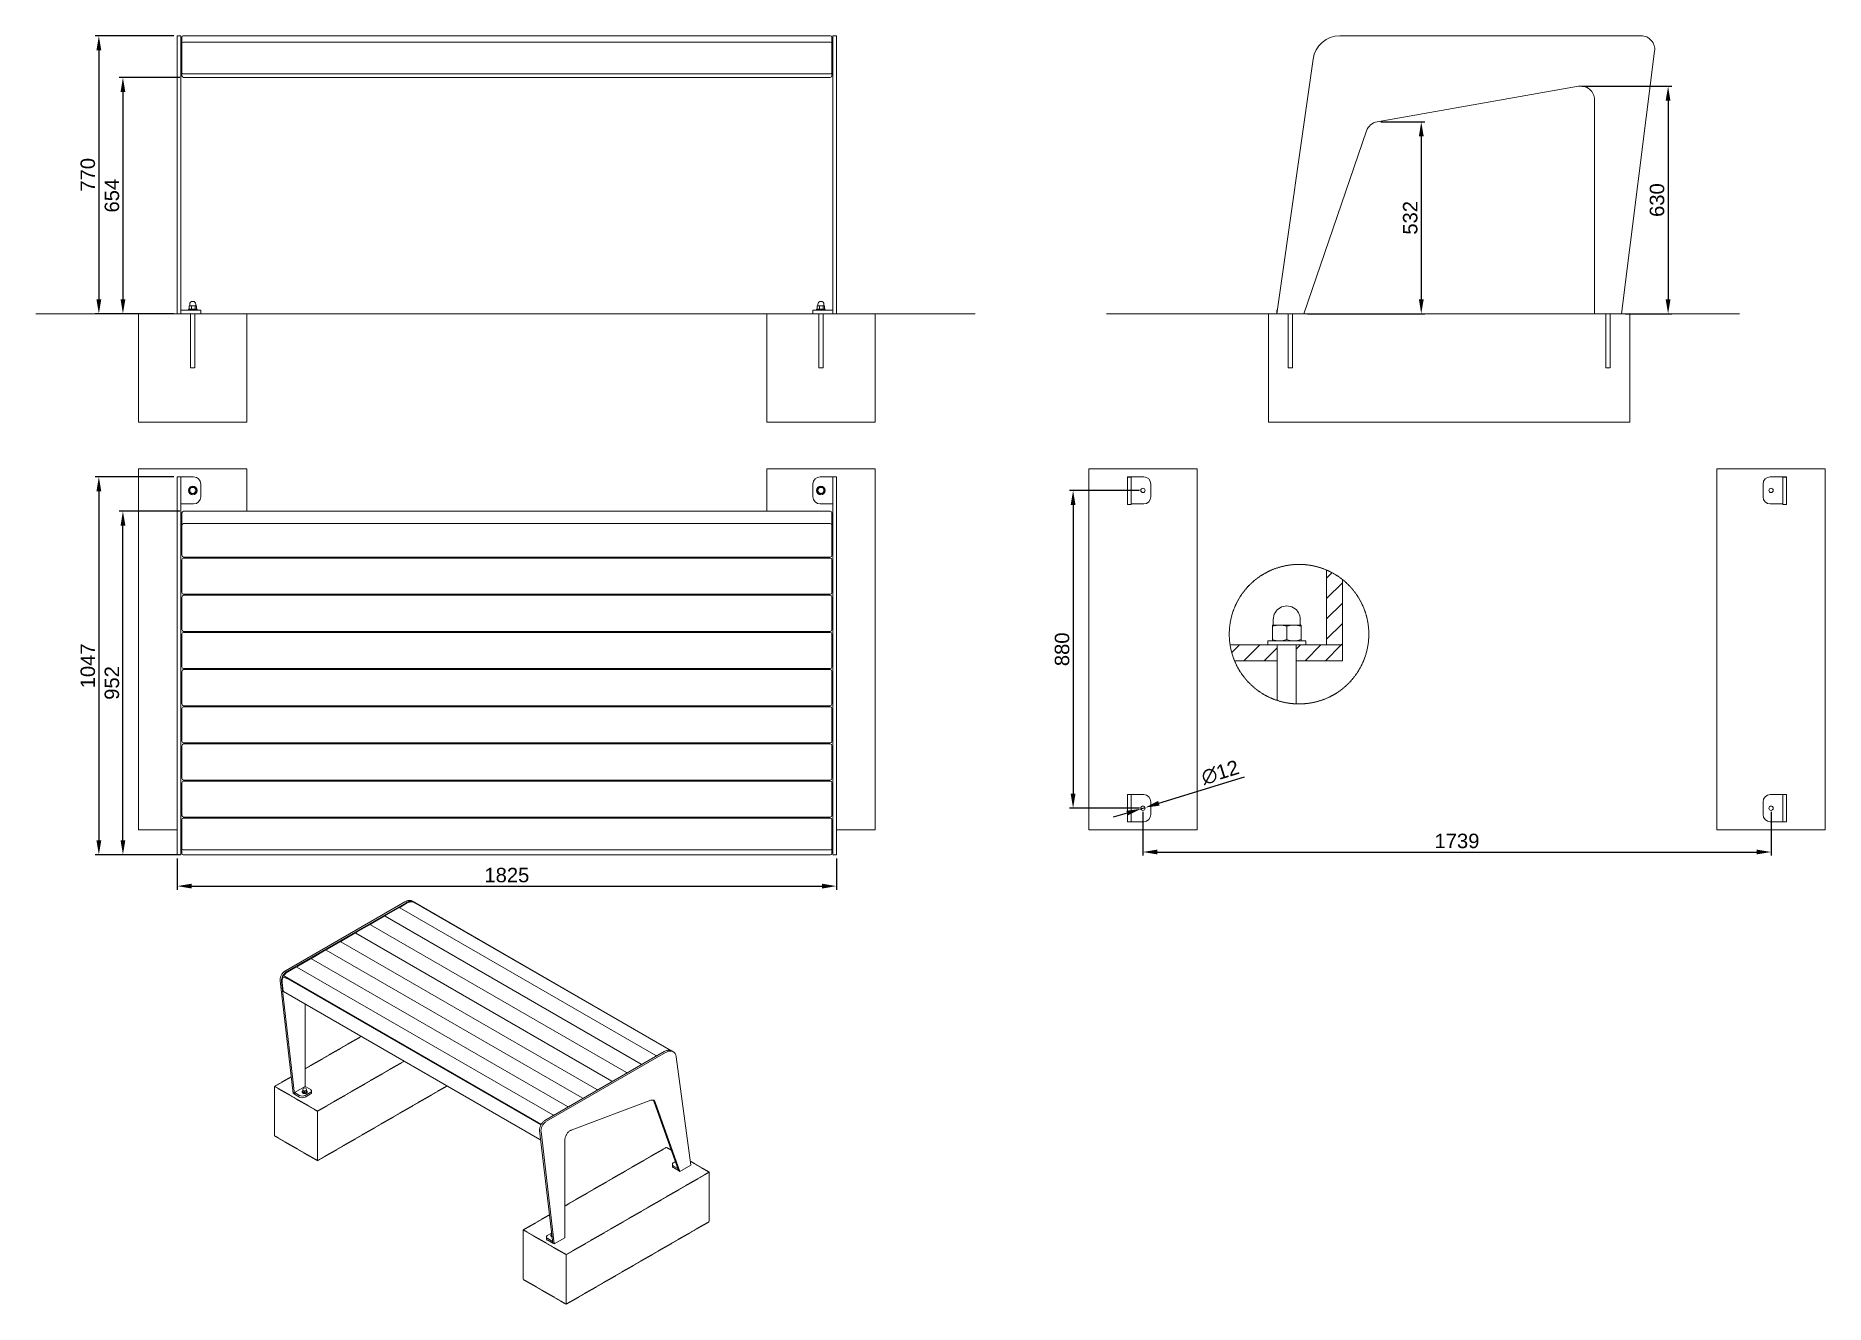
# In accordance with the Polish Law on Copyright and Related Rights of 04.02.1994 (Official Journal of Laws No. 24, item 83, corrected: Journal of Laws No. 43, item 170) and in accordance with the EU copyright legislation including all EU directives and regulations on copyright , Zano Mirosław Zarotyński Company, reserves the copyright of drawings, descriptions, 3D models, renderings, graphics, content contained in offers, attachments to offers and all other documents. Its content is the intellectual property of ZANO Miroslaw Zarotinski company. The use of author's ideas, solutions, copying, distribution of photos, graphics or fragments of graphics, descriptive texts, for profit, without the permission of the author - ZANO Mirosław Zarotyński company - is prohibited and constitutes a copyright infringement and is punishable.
# Model space of a CAD drawing. Header units: millimetres. Extents: x -30 to 4925, y 500 to 4012.
import ezdxf

# ---------------------------------------------------------------- set-up
doc = ezdxf.new("R2010")
doc.units = ezdxf.units.MM
doc.linetypes.add('HIDDEN', pattern=[1.905, 1.27, -0.635])
for name, color, linetype, lineweight in [('ZANO_R', 7, 'Continuous', 0), ('ZANO_R_przerywana', 7, 'HIDDEN', 0), ('ZANO_W', 1, 'Continuous', 0)]:
    doc.layers.add(name, color=color, linetype=linetype, lineweight=lineweight)
doc.styles.add('Arial', font='arial.ttf')
doc.styles.get("Standard").update_dxf_attribs({"font": 'ARIALUNI.TTF'})
doc.dimstyles.new('pl i ang', dxfattribs={"dimtxt": 50, "dimasz": 50, "dimexe": 1.25, "dimexo": 0.625, "dimgap": 10, "dimtad": 1, "dimtoh": 1, "dimtxsty": 'Standard', "dimcen": 2.5, "dimclrd": 1, "dimclre": 1, "dimclrt": 1, "dimadec": 0, "dimazin": 0, "dimtfac": 1, "dimtmove": 0, "dimatfit": 3, "dimfxl": 1, "dimarcsym": 1})

# ---------------------------------------------------------------- blocks, each defined once
blk = doc.blocks.new('*D399')
at = {"layer": 'ZANO_W', "color": 1, "lineweight": -2}
for p, q in [((369.3, 3896.7), (201.3, 3896.7)), ((211.3, 3856.7), (211.3, 3282.3)), ((351.8, 3242.3), (201.3, 3242.3))]:
    blk.add_line(p, q, dxfattribs=at)
at = {"layer": 'ZANO_W', "color": 1}
for points in [[(218, 3856.7), (204.7, 3856.7), (211.3, 3896.7)], [(204.7, 3282.3), (218, 3282.3), (211.3, 3242.3)]]:
    blk.add_solid(points, dxfattribs=at)
at = {"layer": 'ZANO_W', "color": 1, "insert": (180.9, 3569.5), "char_height": 40, "attachment_point": 5, "rotation": 90, "style": 'Arial'}
blk.add_mtext('654', dxfattribs=at)
blk = doc.blocks.new('*D400')
at = {"layer": 'ZANO_W', "color": 1, "lineweight": -2}
for p, q in [((351.8, 4012.3), (134.6, 4012.3)), ((144.6, 3972.3), (144.6, 3282.3)), ((351.8, 3242.3), (134.6, 3242.3))]:
    blk.add_line(p, q, dxfattribs=at)
at = {"layer": 'ZANO_W', "color": 1}
for points in [[(151.3, 3972.3), (138, 3972.3), (144.6, 4012.3)], [(138, 3282.3), (151.3, 3282.3), (144.6, 3242.3)]]:
    blk.add_solid(points, dxfattribs=at)
at = {"layer": 'ZANO_W', "color": 1, "insert": (114.2, 3627.3), "char_height": 40, "attachment_point": 5, "rotation": 90, "style": 'Arial'}
blk.add_mtext('770', dxfattribs=at)
blk = doc.blocks.new('*D401')
at = {"layer": 'ZANO_W', "color": 1, "lineweight": -2}
for p, q in [((4251.2, 3872.3), (4499.5, 3872.3)), ((4489.5, 3832.3), (4489.5, 3282.3)), ((4370.8, 3242.3), (4499.5, 3242.3))]:
    blk.add_line(p, q, dxfattribs=at)
at = {"layer": 'ZANO_W', "color": 1}
for points in [[(4496.1, 3832.3), (4482.8, 3832.3), (4489.5, 3872.3)], [(4482.8, 3282.3), (4496.1, 3282.3), (4489.5, 3242.3)]]:
    blk.add_solid(points, dxfattribs=at)
at = {"layer": 'ZANO_W', "color": 1, "insert": (4459, 3557.3), "char_height": 40, "attachment_point": 5, "rotation": 90, "style": 'Arial'}
blk.add_mtext('630', dxfattribs=at)
blk = doc.blocks.new('*D402')
at = {"layer": 'ZANO_W', "color": 1, "lineweight": -2}
for p, q in [((351.8, 2790.8), (134.6, 2790.8)), ((144.6, 2750.8), (144.6, 1784)), ((351.8, 1744), (134.6, 1744))]:
    blk.add_line(p, q, dxfattribs=at)
at = {"layer": 'ZANO_W', "color": 1}
for points in [[(151.3, 2750.8), (138, 2750.8), (144.6, 2790.8)], [(138, 1784), (151.3, 1784), (144.6, 1744)]]:
    blk.add_solid(points, dxfattribs=at)
at = {"layer": 'ZANO_W', "color": 1, "insert": (114.2, 2267.4), "char_height": 40, "attachment_point": 5, "rotation": 90, "style": 'Arial'}
blk.add_mtext('1047', dxfattribs=at)
blk = doc.blocks.new('*D403')
at = {"layer": 'ZANO_W', "color": 1, "lineweight": -2}
for p, q in [((361.8, 1734), (361.8, 1647.5)), ((2186.8, 1734), (2186.8, 1647.5)), ((401.8, 1657.5), (2146.8, 1657.5))]:
    blk.add_line(p, q, dxfattribs=at)
at = {"layer": 'ZANO_W', "color": 1}
for points in [[(401.8, 1664.2), (401.8, 1650.8), (361.8, 1657.5)], [(2146.8, 1650.8), (2146.8, 1664.2), (2186.8, 1657.5)]]:
    blk.add_solid(points, dxfattribs=at)
at = {"layer": 'ZANO_W', "color": 1, "insert": (1274.3, 1687.9), "char_height": 40, "attachment_point": 5, "style": 'Arial'}
blk.add_mtext('1825', dxfattribs=at)
blk = doc.blocks.new('*D404')
at = {"layer": 'ZANO_W', "color": 1, "lineweight": -2}
for p, q in [((3025.5, 2753.3), (2832.1, 2753.3)), ((2842.1, 2713.3), (2842.1, 1913.3)), ((3025.5, 1873.3), (2832.1, 1873.3))]:
    blk.add_line(p, q, dxfattribs=at)
at = {"layer": 'ZANO_W', "color": 1}
for points in [[(2848.7, 2713.3), (2835.4, 2713.3), (2842.1, 2753.3)], [(2835.4, 1913.3), (2848.7, 1913.3), (2842.1, 1873.3)]]:
    blk.add_solid(points, dxfattribs=at)
at = {"layer": 'ZANO_W', "color": 1, "insert": (2811.6, 2313.3), "char_height": 40, "attachment_point": 5, "rotation": 90, "style": 'Arial'}
blk.add_mtext('880', dxfattribs=at)
blk = doc.blocks.new('*D405')
at = {"layer": 'ZANO_W', "color": 1, "lineweight": -2}
for p, q in [((3035.5, 1863.3), (3035.5, 1741.9)), ((4774.5, 1863.3), (4774.5, 1741.9)), ((3075.5, 1751.9), (4734.5, 1751.9))]:
    blk.add_line(p, q, dxfattribs=at)
at = {"layer": 'ZANO_W', "color": 1}
for points in [[(3075.5, 1758.6), (3075.5, 1745.3), (3035.5, 1751.9)], [(4734.5, 1745.3), (4734.5, 1758.6), (4774.5, 1751.9)]]:
    blk.add_solid(points, dxfattribs=at)
at = {"layer": 'ZANO_W', "color": 1, "insert": (3905, 1782.4), "char_height": 40, "attachment_point": 5, "style": 'Arial'}
blk.add_mtext('1739', dxfattribs=at)
blk = doc.blocks.new('*D406')
at = {"layer": 'ZANO_W', "color": 1, "lineweight": -2}
for p, q in [((3079.5, 1886.8), (3316.3, 1959.7)), ((2991.6, 1859.7), (2953.3, 1848)), ((3029.8, 1871.5), (3041.3, 1875))]:
    blk.add_line(p, q, dxfattribs=at)
at = {"layer": 'ZANO_W', "color": 1}
for points in [[(3077.5, 1893.2), (3081.5, 1880.4), (3041.3, 1875)], [(2993.5, 1853.3), (2989.6, 1866.1), (3029.8, 1871.5)]]:
    blk.add_solid(points, dxfattribs=at)
at = {"layer": 'ZANO_W', "color": 1, "insert": (3249.5, 1972.1), "char_height": 40, "attachment_point": 5, "rotation": 17.1097, "style": 'Arial'}
blk.add_mtext('∅12', dxfattribs=at)
blk = doc.blocks.new('*D407')
at = {"layer": 'ZANO_W', "color": 1, "lineweight": -2}
for p, q in [((369.3, 2695.9), (201.3, 2695.9)), ((211.3, 1784.3), (211.3, 2655.9)), ((368.3, 1744.3), (201.3, 1744.3))]:
    blk.add_line(p, q, dxfattribs=at)
at = {"layer": 'ZANO_W', "color": 1}
for points in [[(218, 2655.9), (204.7, 2655.9), (211.3, 2695.9)], [(204.7, 1784.3), (218, 1784.3), (211.3, 1744.3)]]:
    blk.add_solid(points, dxfattribs=at)
at = {"layer": 'ZANO_W', "color": 1, "insert": (180.9, 2220.1), "char_height": 40, "attachment_point": 5, "rotation": 90, "style": 'Arial'}
blk.add_mtext('952', dxfattribs=at)
blk = doc.blocks.new('*D410')
at = {"layer": 'ZANO_W', "color": 1, "lineweight": -2}
for p, q in [((3694, 3774), (3816.1, 3774)), ((3806.1, 3734), (3806.1, 3282.3)), ((3490.8, 3242.3), (3816.1, 3242.3))]:
    blk.add_line(p, q, dxfattribs=at)
at = {"layer": 'ZANO_W', "color": 1}
for points in [[(3812.8, 3734), (3799.5, 3734), (3806.1, 3774)], [(3799.5, 3282.3), (3812.8, 3282.3), (3806.1, 3242.3)]]:
    blk.add_solid(points, dxfattribs=at)
at = {"layer": 'ZANO_W', "color": 1, "insert": (3775.7, 3508.2), "char_height": 40, "attachment_point": 5, "rotation": 90, "style": 'Arial'}
blk.add_mtext('532', dxfattribs=at)

msp = doc.modelspace()

# ---------------------------------------------------------------- linework, layer by layer
at = {"layer": 'ZANO_R'}
for p, q in [((361.8, 4012.3), (371.8, 4012.3)), ((361.8, 3969.5), (361.8, 4012.3)), ((361.8, 3242.3), (361.8, 3969.5)), ((371.8, 3969.5), (371.8, 4012.3)), ((371.8, 3242.3), (371.8, 3969.5)), ((374.3, 4001.8), (374.3, 4008.3)), ((374.3, 3990.7), (374.3, 4001.8)), ((374.3, 3966.5), (374.3, 3990.7)), ((374.3, 3910.9), (374.3, 3966.5)), ((378.3, 4012.3), (2170.3, 4012.3)), ((2170.3, 3994.7), (378.3, 3994.7)), ((2174.3, 4008.3), (2174.3, 4001.8)), ((2174.3, 4001.8), (2174.3, 3990.7)), ((2174.3, 3990.7), (2174.3, 3966.5)), ((2174.3, 3966.5), (2174.3, 3910.9)), ((2176.8, 3969.5), (2176.8, 4012.3)), ((2176.8, 4012.3), (2186.8, 4012.3)), ((2176.8, 3242.3), (2176.8, 3969.5)), ((2186.8, 3969.5), (2186.8, 4012.3)), ((2186.8, 3242.3), (2186.8, 3969.5)), ((4414.6, 4012.3), (3580.9, 4012.3)), ((4360.8, 3242.3), (4452.3, 3969.5)), ((3506.6, 3947.9), (3405.8, 3242.3)), ((374.3, 3901.7), (374.3, 3910.9)), ((378.3, 3906.9), (2170.3, 3906.9)), ((379.3, 3896.7), (2169.3, 3896.7)), ((2174.3, 3910.9), (2174.3, 3901.7)), ((3684, 3774), (4241.2, 3872.3)), ((4285.8, 3834.9), (4285.8, 3242.3)), ((3480.8, 3242.3), (3654.6, 3748.9)), ((-30, 3242.3), (2570.8, 3242.3)), ((254.8, 3242.3), (554.8, 3242.3)), ((554.8, 3242.3), (254.8, 3242.3)), ((371.8, 3252.3), (406.8, 3252.3)), ((392.8, 3254.8), (392.8, 3252.3)), ((416.8, 3254.8), (392.8, 3254.8)), ((394.5, 3264), (394.5, 3255.6)), ((395.8, 3264.8), (395, 3264.4)), ((395, 3255.2), (395.8, 3254.8)), ((397.6, 3264.8), (395.8, 3264.8)), ((396.3, 3268.3), (396.3, 3265)), ((397.6, 3264.8), (406, 3264.8)), ((398.8, 3242.3), (410.8, 3242.3)), ((398.8, 3242.3), (410.8, 3242.3)), ((400.8, 3264), (400.8, 3255.6)), ((406, 3264.8), (413.1, 3264.8)), ((406.8, 3252.3), (426.8, 3252.3)), ((411.1, 3264), (411.1, 3255.6)), ((413.1, 3264.8), (413.8, 3264.8)), ((413.3, 3265), (413.3, 3268.3)), ((414.5, 3264.4), (413.8, 3264.8)), ((413.8, 3254.8), (414.5, 3255.2)), ((415.1, 3264), (415.1, 3255.6)), ((416.8, 3252.3), (416.8, 3254.8)), ((426.8, 3252.3), (426.8, 3242.3)), ((1993.8, 3242.3), (2293.8, 3242.3)), ((2293.8, 3242.3), (1993.8, 3242.3)), ((2121.8, 3252.3), (2121.8, 3242.3)), ((2121.8, 3252.3), (2141.8, 3252.3)), ((2131.8, 3254.8), (2131.8, 3252.3)), ((2155.8, 3254.8), (2131.8, 3254.8)), ((2133.5, 3264), (2133.5, 3255.6)), ((2134.8, 3264.8), (2134, 3264.4)), ((2134, 3255.2), (2134.8, 3254.8)), ((2136.6, 3264.8), (2134.8, 3264.8)), ((2135.3, 3268.3), (2135.3, 3265)), ((2136.6, 3264.8), (2145, 3264.8)), ((2137.8, 3242.3), (2149.8, 3242.3)), ((2137.8, 3242.3), (2149.8, 3242.3)), ((2139.8, 3264), (2139.8, 3255.6)), ((2141.8, 3252.3), (2176.8, 3252.3)), ((2145, 3264.8), (2152.1, 3264.8)), ((2150.1, 3264), (2150.1, 3255.6)), ((2152.1, 3264.8), (2152.8, 3264.8)), ((2152.3, 3265), (2152.3, 3268.3)), ((2153.5, 3264.4), (2152.8, 3264.8)), ((2152.8, 3254.8), (2153.5, 3255.2)), ((2154.1, 3264), (2154.1, 3255.6)), ((2155.8, 3252.3), (2155.8, 3254.8)), ((2934.3, 3242.3), (4687, 3242.3)), ((3383.3, 3242.3), (4383.3, 3242.3)), ((4383.3, 3242.3), (3383.3, 3242.3)), ((3405.8, 3252.3), (3405.8, 3242.3)), ((3405.8, 3252.3), (3407.3, 3252.3)), ((3449.3, 3242.3), (3437.4, 3242.3)), ((4329.3, 3242.3), (4317.4, 3242.3)), ((361.8, 2790.8), (371.8, 2790.8)), ((361.8, 2690), (361.8, 2790.8)), ((371.8, 2790.8), (371.8, 2789.3)), ((406.8, 2790.8), (371.8, 2790.8)), ((371.8, 2690), (371.8, 2789.3)), ((2176.8, 2790.8), (2141.8, 2790.8)), ((2176.8, 2789.3), (2176.8, 2790.8)), ((2176.8, 2790.8), (2186.8, 2790.8)), ((2176.8, 2690), (2176.8, 2789.3)), ((2186.8, 2690), (2186.8, 2790.8)), ((2992.5, 2790.8), (3002.5, 2790.8)), ((2992.5, 2790), (2992.5, 2790.8)), ((2992.5, 2790), (2992.5, 2714)), ((2992.5, 2790), (3002.5, 2790)), ((3002.5, 2715.8), (3002.5, 2790.8)), ((3002.5, 2790.8), (3037.5, 2790.8)), ((3002.5, 2790), (3002.5, 2714)), ((4772.5, 2790.8), (4807.5, 2790.8)), ((4807.5, 2790.8), (4807.5, 2715.8)), ((4807.5, 2790.8), (4817.5, 2790.8)), ((4807.5, 2790), (4807.5, 2714)), ((4807.5, 2790), (4817.5, 2790)), ((4817.5, 2790), (4817.5, 2790.8)), ((4817.5, 2790), (4817.5, 2714)), ((426.8, 2735.8), (426.8, 2770.8)), ((2121.8, 2770.8), (2121.8, 2735.8)), ((3057.5, 2770.8), (3057.5, 2735.8)), ((4752.5, 2735.8), (4752.5, 2770.8)), ((361.8, 2615.7), (361.8, 2690)), ((371.8, 2715.8), (406.8, 2715.8)), ((371.8, 2615.7), (371.8, 2690)), ((374.3, 2685.6), (374.3, 2690.9)), ((374.3, 2666.4), (374.3, 2685.6)), ((2169.3, 2695.9), (379.3, 2695.9)), ((2141.8, 2715.8), (2176.8, 2715.8)), ((2174.3, 2690.9), (2174.3, 2685.6)), ((2174.3, 2685.6), (2174.3, 2666.4)), ((2176.8, 2615.7), (2176.8, 2690)), ((2186.8, 2615.7), (2186.8, 2690)), ((3002.5, 2714), (2992.5, 2714)), ((3037.5, 2715.8), (3002.5, 2715.8)), ((4807.5, 2715.8), (4772.5, 2715.8)), ((4817.5, 2714), (4807.5, 2714)), ((374.3, 2656.3), (374.3, 2666.4)), ((374.3, 2611.7), (374.3, 2656.3)), ((2169.3, 2661.3), (379.3, 2661.3)), ((2174.3, 2666.4), (2174.3, 2656.3)), ((2174.3, 2656.3), (2174.3, 2611.7)), ((361.8, 1782), (361.8, 2615.7)), ((371.8, 1782), (371.8, 2615.7)), ((374.3, 2573.7), (374.3, 2611.7)), ((2174.3, 2611.7), (2174.3, 2573.7)), ((2176.8, 1782), (2176.8, 2615.7)), ((2186.8, 1782), (2186.8, 2615.7)), ((374.3, 2470.8), (374.3, 2560.8)), ((2169.3, 2568.7), (379.3, 2568.7)), ((379.3, 2565.8), (2169.3, 2565.8)), ((554.8, 2565.8), (554.8, 2568.7)), ((1993.8, 2568.7), (1993.8, 2565.8)), ((2174.3, 2560.8), (2174.3, 2470.8)), ((3543.6, 2532.9), (3543.6, 2325.6)), ((3543.6, 2510.3), (3558.9, 2525.5)), ((3543.6, 2453.9), (3587.6, 2497.8)), ((3587.6, 2506.7), (3587.6, 2325.6)), ((374.3, 2367.9), (374.3, 2457.9)), ((2169.3, 2465.8), (379.3, 2465.8)), ((379.3, 2462.9), (2169.3, 2462.9)), ((554.8, 2462.9), (554.8, 2465.8)), ((1993.8, 2465.8), (1993.8, 2462.9)), ((2174.3, 2457.9), (2174.3, 2367.9)), ((3543.6, 2397.5), (3587.6, 2441.4)), ((3394.2, 2377), (3394.2, 2380.6)), ((3413.9, 2380.6), (3394.2, 2380.6)), ((3394.2, 2377), (3403.9, 2379.6)), ((3396.4, 2395.9), (3396.4, 2381.7)), ((3403.9, 2379.6), (3413.9, 2380.6)), ((3453.5, 2380.6), (3413.9, 2380.6)), ((3433.7, 2377), (3443.4, 2379.6)), ((3443.4, 2379.6), (3453.5, 2380.6)), ((3473.3, 2380.6), (3453.5, 2380.6)), ((3471.1, 2381.7), (3471.1, 2395.9)), ((3473.3, 2377), (3473.3, 2380.6)), ((3543.6, 2341.1), (3587.6, 2385)), ((374.3, 2265), (374.3, 2355)), ((2169.3, 2362.9), (379.3, 2362.9)), ((379.3, 2360), (2169.3, 2360)), ((554.8, 2360), (554.8, 2362.9)), ((1993.8, 2362.9), (1993.8, 2360)), ((2174.3, 2355), (2174.3, 2265)), ((3381, 2336.6), (3381, 2325.6)), ((3486.5, 2336.6), (3381, 2336.6)), ((3394.2, 2377), (3394.2, 2340.1)), ((3394.2, 2336.6), (3394.2, 2340.1)), ((3424, 2337.6), (3413.9, 2336.6)), ((3433.7, 2340.1), (3424, 2337.6)), ((3433.7, 2377), (3433.7, 2340.1)), ((3463.6, 2337.6), (3453.5, 2336.6)), ((3473.3, 2340.1), (3463.6, 2337.6)), ((3473.3, 2377), (3473.3, 2340.1)), ((3473.3, 2336.6), (3473.3, 2340.1)), ((3486.5, 2325.6), (3486.5, 2336.6)), ((3584.5, 2325.6), (3587.6, 2328.7)), ((3276.8, 2325.7), (3407.3, 2325.6)), ((3281.3, 2304.4), (3302.7, 2325.7)), ((3407.3, 2281.6), (3288.2, 2281.6)), ((3315, 2281.6), (3359, 2325.6)), ((3371.4, 2281.6), (3407.3, 2317.6)), ((3486.5, 2325.6), (3381, 2325.6)), ((3407.3, 2281.6), (3407.3, 2325.6)), ((3407.3, 2325.6), (3407.3, 2171.7)), ((3460.1, 2281.6), (3460.1, 2325.6)), ((3460.1, 2325.6), (3587.6, 2325.6)), ((3460.1, 2325.6), (3460.1, 2162.2)), ((3460.1, 2314), (3471.7, 2325.6)), ((3587.6, 2281.6), (3460.1, 2281.6)), ((3484.2, 2281.6), (3528.1, 2325.6)), ((3540.6, 2281.6), (3584.5, 2325.6)), ((3587.6, 2325.6), (3543.6, 2325.6)), ((374.3, 2162.1), (374.3, 2252.1)), ((2169.3, 2260), (379.3, 2260)), ((379.3, 2257.1), (2169.3, 2257.1)), ((554.8, 2257.1), (554.8, 2260)), ((1993.8, 2260), (1993.8, 2257.1)), ((2174.3, 2252.1), (2174.3, 2162.1)), ((374.3, 2059.2), (374.3, 2149.2)), ((2169.3, 2157.1), (379.3, 2157.1)), ((379.3, 2154.2), (2169.3, 2154.2)), ((554.8, 2154.2), (554.8, 2157.1)), ((1993.8, 2157.1), (1993.8, 2154.2)), ((2174.3, 2149.2), (2174.3, 2059.2)), ((374.3, 1956.3), (374.3, 2046.3)), ((2169.3, 2054.2), (379.3, 2054.2)), ((379.3, 2051.3), (2169.3, 2051.3)), ((554.8, 2051.3), (554.8, 2054.2)), ((1993.8, 2054.2), (1993.8, 2051.3)), ((2174.3, 2046.3), (2174.3, 1956.3)), ((374.3, 1853.4), (374.3, 1943.4)), ((2169.3, 1951.3), (379.3, 1951.3)), ((379.3, 1948.4), (2169.3, 1948.4)), ((554.8, 1948.4), (554.8, 1951.3)), ((1993.8, 1951.3), (1993.8, 1948.4)), ((2174.3, 1943.4), (2174.3, 1853.4)), ((374.3, 1910.8), (371.8, 1910.8)), ((2176.8, 1910.8), (2174.3, 1910.8)), ((2992.5, 1910.8), (2992.5, 1835.1)), ((2992.5, 1910.8), (3002.5, 1910.8)), ((3002.5, 1835.8), (3002.5, 1910.8)), ((3002.5, 1910.8), (3037.5, 1910.8)), ((3002.5, 1910.8), (3002.5, 1835.1)), ((3057.5, 1890.8), (3057.5, 1855.8)), ((4752.5, 1855.8), (4752.5, 1890.8)), ((4772.5, 1910.8), (4807.5, 1910.8)), ((4807.5, 1910.8), (4807.5, 1835.8)), ((4807.5, 1910.8), (4807.5, 1835.1)), ((4807.5, 1910.8), (4817.5, 1910.8)), ((4817.5, 1910.8), (4817.5, 1835.1)), ((371.8, 1835.8), (374.3, 1835.8)), ((374.3, 1785.5), (374.3, 1841.5)), ((378.3, 1845.5), (2170.3, 1845.5)), ((2169.3, 1848.4), (379.3, 1848.4)), ((554.8, 1845.5), (554.8, 1848.4)), ((1993.8, 1848.4), (1993.8, 1845.5)), ((2174.3, 1841.5), (2174.3, 1785.5)), ((2174.3, 1835.8), (2176.8, 1835.8)), ((3002.5, 1835.1), (2992.5, 1835.1)), ((3037.5, 1835.8), (3002.5, 1835.8)), ((4807.5, 1835.8), (4772.5, 1835.8)), ((4817.5, 1835.1), (4807.5, 1835.1)), ((371.8, 1813.3), (374.3, 1813.3)), ((374.3, 1761.9), (374.3, 1785.5)), ((2174.3, 1813.3), (2176.8, 1813.3)), ((2174.3, 1785.5), (2174.3, 1761.9)), ((361.8, 1744), (361.8, 1782)), ((361.8, 1744), (371.8, 1744)), ((371.8, 1744), (371.8, 1782)), ((374.3, 1752.2), (374.3, 1761.9)), ((374.3, 1748.3), (374.3, 1752.2)), ((378.3, 1757.9), (2170.3, 1757.9)), ((378.3, 1744.3), (2170.3, 1744.3)), ((2174.3, 1761.9), (2174.3, 1752.2)), ((2174.3, 1752.2), (2174.3, 1748.3)), ((2176.8, 1744), (2176.8, 1782)), ((2176.8, 1744), (2186.8, 1744)), ((2186.8, 1744), (2186.8, 1782)), ((661.3, 1423.3), (991.4, 1613.9)), ((665.2, 1421.1), (995.3, 1611.6)), ((975.2, 1597.5), (939.6, 1576.9)), ((1686.7, 1188.4), (978, 1597.5)), ((978.9, 1598), (978.9, 1597)), ((995.3, 1609.1), (980.3, 1600.5)), ((1016.3, 1613.7), (1012.4, 1616)), ((1724.5, 1204.3), (1015.8, 1613.4)), ((1728.5, 1202.6), (1019.8, 1611.7)), ((893.7, 1550.5), (858.1, 1529.9)), ((1605.2, 1141.3), (896.5, 1550.5)), ((897.4, 1551), (897.4, 1549.9)), ((934.4, 1574), (898.8, 1553.4)), ((1646, 1164.9), (937.2, 1574)), ((938.2, 1574.5), (938.2, 1573.5)), ((812.2, 1503.4), (776.6, 1482.9)), ((1523.7, 1094.3), (815, 1503.4)), ((815.9, 1504), (815.9, 1502.9)), ((853, 1526.9), (817.3, 1506.4)), ((1564.5, 1117.8), (855.8, 1526.9)), ((856.7, 1527.5), (856.7, 1526.4)), ((730.7, 1456.4), (695.1, 1435.8)), ((1442.3, 1047.3), (733.5, 1456.4)), ((734.4, 1456.9), (734.4, 1455.9)), ((771.5, 1479.9), (735.8, 1459.3)), ((1483, 1070.8), (774.3, 1479.9)), ((775.2, 1480.4), (775.2, 1479.4)), ((682.6, 1083.6), (646.3, 1395.2)), ((686.5, 1081.3), (650.3, 1392.9)), ((652.4, 1390.8), (655.2, 1367)), ((667.3, 1401), (656.8, 1405)), ((658.8, 1408.2), (1368.3, 998.7)), ((1368.6, 996.1), (667.6, 1400.8)), ((690.3, 1433.3), (668.1, 1420.5)), ((1402, 1023.7), (692.5, 1433.3)), ((693.7, 1433.4), (693.7, 1432.6)), ((656.3, 1365.3), (1365.8, 955.7)), ((716.2, 1330.7), (716.2, 1103)), ((909.5, 1263.5), (907.5, 1262.3)), ((1026.3, 1193.8), (1028.3, 1194.9)), ((1379.9, 1008.5), (1710, 1199.1)), ((1383.8, 1006.2), (1714, 1196.8)), ((1729.4, 1201.9), (1728.8, 1202.4)), ((1735, 1198.9), (1731, 1201.1)), ((1743.4, 1184.3), (1783.3, 884.7)), ((716.2, 1103), (686.5, 1085.9)), ((709.1, 1091), (709.1, 1087.1)), ((709.7, 1094.2), (709.7, 1092.7)), ((730.1, 1095), (716.2, 1103)), ((719.1, 1090.2), (719.1, 1086.4)), ((719.2, 1092.7), (719.2, 1094.2)), ((719.8, 1093.5), (719.2, 1094)), ((719.8, 1093.5), (719.8, 1089.7)), ((733.4, 1085.9), (733.4, 1090.4)), ((1145.1, 1125.2), (1146, 1125.7)), ((1146, 1127), (1146, 1125.7)), ((682.6, 1083.6), (686.5, 1081.3)), ((686.5, 1085.9), (700.4, 1077.9)), ((686.5, 1085.9), (686.5, 1081.3)), ((686.5, 1081.3), (700.4, 1073.3)), ((707.7, 1088), (707.7, 1086.9)), ((713.7, 1088.9), (713.7, 1085.1)), ((716.2, 1077.9), (730.1, 1085.9)), ((716.2, 1073.3), (730.1, 1081.3)), ((721.2, 1086.9), (721.2, 1088)), ((1673.1, 1064.3), (1452.5, 981.8)), ((1749.6, 869.9), (1680.8, 1061.8)), ((1753.6, 867.6), (1684.8, 1059.5)), ((1368.3, 998.6), (1368.3, 998.7)), ((1368.4, 998.6), (1369.7, 998)), ((1401.2, 668.7), (1365, 980.3)), ((1405.1, 666.5), (1368.9, 978)), ((1434.8, 954.5), (1434.8, 683.6)), ((1740.8, 894.5), (1735.7, 891.6)), ((1732.5, 887), (1732.5, 882.4)), ((1735.7, 882.4), (1747.5, 875.6)), ((1735.7, 877.9), (1749.6, 869.9)), ((1749.6, 869.9), (1753.6, 867.6)), ((1783.3, 884.7), (1753.6, 867.6)), ((1397.9, 696.6), (1387.3, 690.5)), ((1398, 695.8), (1398, 695.5)), ((1398, 695.8), (1398, 695.5)), ((1384, 685.9), (1384, 681.3)), ((1387.3, 681.3), (1400.6, 673.6)), ((1387.3, 676.7), (1401.2, 668.7)), ((1396.2, 690.6), (1396.2, 689.4)), ((1397.6, 693.5), (1397.6, 689.6)), ((1397.6, 693.5), (1398.3, 693.3)), ((1401.2, 668.7), (1405.1, 666.5)), ((1434.8, 683.6), (1405.1, 666.5))]:
    msp.add_line(p, q, dxfattribs=at)
at = {"layer": 'ZANO_R', "flags": 128}
for points in [[(394.5, 3264), (396, 3264.6), (397.6, 3264.8)], [(395.1, 3264.3), (394.9, 3264.3), (394.5, 3264)], [(394.5, 3255.6), (394.9, 3255.3), (395.1, 3255.2)], [(400.8, 3255.6), (399.3, 3255), (397.6, 3254.8)], [(400.8, 3264), (403.3, 3264.6), (406, 3264.8)], [(411.1, 3255.6), (408.6, 3255), (406, 3254.8)], [(413.1, 3264.8), (411.6, 3264.3), (411.1, 3264)], [(411.1, 3255.6), (411.6, 3255.3), (413.1, 3254.8)], [(415.1, 3264), (413.6, 3264.7), (413.1, 3264.8)], [(413.1, 3254.8), (413.6, 3254.8), (415.1, 3255.6)], [(2133.5, 3264), (2135, 3264.6), (2136.6, 3264.8)], [(2134.1, 3264.3), (2133.9, 3264.3), (2133.5, 3264)], [(2133.5, 3255.6), (2133.9, 3255.3), (2134.1, 3255.2)], [(2139.8, 3255.6), (2138.3, 3255), (2136.6, 3254.8)], [(2139.8, 3264), (2142.3, 3264.6), (2145, 3264.8)], [(2150.1, 3255.6), (2147.6, 3255), (2145, 3254.8)], [(2152.1, 3264.8), (2150.6, 3264.3), (2150.1, 3264)], [(2150.1, 3255.6), (2150.6, 3255.3), (2152.1, 3254.8)], [(2154.1, 3264), (2152.6, 3264.7), (2152.1, 3264.8)], [(2152.1, 3254.8), (2152.6, 3254.8), (2154.1, 3255.6)], [(396.5, 2756.7), (394.9, 2753), (394.5, 2751.9)], [(394.5, 2751.9), (396, 2749.9), (397.6, 2747.8)], [(398.4, 2761.5), (397, 2757.9), (396.5, 2756.7)], [(397.6, 2747.8), (397.9, 2747.5), (399.3, 2745.6), (400.8, 2743.6)], [(403.6, 2762.2), (403.2, 2762.1), (400.8, 2761.8), (398.4, 2761.5)], [(400.8, 2743.6), (403.3, 2744), (406, 2744.3)], [(408.7, 2762.9), (406.2, 2762.5), (403.6, 2762.2)], [(406, 2744.3), (406.3, 2744.4), (408.7, 2744.7), (411.1, 2745)], [(411.9, 2758.7), (411.7, 2759), (410.2, 2760.9), (408.7, 2762.9)], [(413.1, 2749.8), (411.6, 2746.1), (411.1, 2745)], [(415.1, 2754.6), (413.5, 2756.6), (411.9, 2758.7)], [(415.1, 2754.6), (413.6, 2751.1), (413.1, 2749.8)], [(2135.5, 2756.7), (2133.9, 2753), (2133.5, 2751.9)], [(2133.5, 2751.9), (2135, 2749.9), (2136.6, 2747.8)], [(2137.4, 2761.5), (2136, 2757.9), (2135.5, 2756.7)], [(2136.6, 2747.8), (2136.9, 2747.5), (2138.3, 2745.6), (2139.8, 2743.6)], [(2142.6, 2762.2), (2142.2, 2762.1), (2139.8, 2761.8), (2137.4, 2761.5)], [(2139.8, 2743.6), (2142.3, 2744), (2145, 2744.3)], [(2147.7, 2762.9), (2145.2, 2762.5), (2142.6, 2762.2)], [(2145, 2744.3), (2145.3, 2744.4), (2147.7, 2744.7), (2150.1, 2745)], [(2150.9, 2758.7), (2150.7, 2759), (2149.2, 2760.9), (2147.7, 2762.9)], [(2152.1, 2749.8), (2150.6, 2746.1), (2150.1, 2745)], [(2154.1, 2754.6), (2152.5, 2756.6), (2150.9, 2758.7)], [(2154.1, 2754.6), (2152.6, 2751.1), (2152.1, 2749.8)], [(424, 1845.5), (425, 1847.4), (425.4, 1848.4)], [(2123.2, 1848.4), (2123.6, 1847.4), (2124.6, 1845.5)], [(991.4, 1613.9), (993.5, 1615), (995.6, 1616), (997.7, 1616.8), (999.8, 1617.3), (1001.8, 1617.7), (1003.7, 1617.9), (1005.6, 1617.9), (1007.4, 1617.7), (1009.2, 1617.3), (1010.8, 1616.8), (1012.4, 1616)], [(995.3, 1611.6), (997.5, 1612.8), (999.6, 1613.7), (1001.7, 1614.5), (1003.7, 1615.1), (1005.7, 1615.5), (1007.7, 1615.6), (1009.6, 1615.6), (1011.4, 1615.4), (1013.1, 1615.1), (1014.8, 1614.5), (1016.3, 1613.7), (1017.8, 1612.7), (1018.6, 1612.1)], [(1014.8, 1613.7), (1013.8, 1613.9), (1011.9, 1614), (1009.9, 1613.9), (1007.9, 1613.7), (1005.8, 1613.4), (1003.7, 1612.8), (1001.6, 1612.1), (999.5, 1611.2), (997.3, 1610.2), (995.3, 1609.1)], [(646.3, 1395.2), (646.2, 1396.8), (646.3, 1398.6), (646.5, 1400.4), (646.8, 1402.3), (647.3, 1404.2), (647.9, 1406.2), (648.6, 1408.1), (649.5, 1410), (650.5, 1411.9), (651.6, 1413.7), (652.8, 1415.4), (654.1, 1417.1), (655.4, 1418.6), (656.8, 1420), (658.3, 1421.3), (659.8, 1422.4), (661.3, 1423.3)], [(650.3, 1392.9), (650.2, 1394.6), (650.2, 1396.3), (650.4, 1398.1), (650.7, 1400), (651.2, 1401.9), (651.8, 1403.9), (652.6, 1405.8), (653.5, 1407.7), (654.5, 1409.6), (655.6, 1411.4), (656.8, 1413.1), (658, 1414.8), (659.4, 1416.3), (660.8, 1417.7), (662.2, 1419), (663.7, 1420.1), (665.2, 1421.1)], [(716.9, 1374.7), (716.5, 1372.9), (716.5, 1372.6)], [(1710, 1199.1), (1712.1, 1200.2), (1714.2, 1201.2), (1716.3, 1201.9), (1718.4, 1202.5), (1720.4, 1202.9), (1722.3, 1203.1), (1724.2, 1203.1), (1726.1, 1202.9), (1727.8, 1202.5), (1729.5, 1201.9), (1731, 1201.1)], [(1714, 1196.8), (1716.1, 1197.9), (1718.2, 1198.9), (1720.3, 1199.6), (1722.3, 1200.2), (1724.3, 1200.6), (1726.3, 1200.8), (1728.2, 1200.8), (1730, 1200.6), (1731.8, 1200.2), (1733.4, 1199.6), (1735, 1198.8), (1736.4, 1197.9), (1737.7, 1196.7), (1738.9, 1195.4), (1740, 1193.9), (1741, 1192.3), (1741.8, 1190.5), (1742.5, 1188.6), (1743, 1186.5), (1743.4, 1184.3)], [(719.8, 1090.4), (720.3, 1089.9), (720.8, 1089.3), (721.1, 1088.6), (721.2, 1087.9), (721, 1087.3), (720.7, 1086.6), (720.2, 1086), (719.5, 1085.5), (718.6, 1085), (717.7, 1084.6), (716.6, 1084.4), (715.4, 1084.2), (714.3, 1084.2), (713.1, 1084.2), (712, 1084.4), (710.9, 1084.7), (710, 1085.1), (709.2, 1085.6), (708.5, 1086.2), (708.1, 1086.8), (707.8, 1087.5), (707.7, 1088.1), (707.9, 1088.8), (708.2, 1089.5), (708.7, 1090.1), (709.1, 1090.4)], [(709.1, 1091), (710.2, 1090.7), (711.4, 1090.3)], [(709.7, 1093.9), (709.6, 1093.7), (709.4, 1093)], [(709.7, 1093.6), (709.6, 1093.4), (709.4, 1093)], [(709.4, 1093), (709.4, 1092.6), (709.4, 1092.2), (709.6, 1091.9), (709.8, 1091.5), (710.1, 1091.2), (710.4, 1090.8), (710.9, 1090.6), (711.4, 1090.3)], [(716.3, 1090), (715.4, 1089.8), (714.4, 1089.8), (713.4, 1089.9), (712.5, 1090), (711.6, 1090.3), (710.9, 1090.7), (710.3, 1091.1), (709.8, 1091.7), (709.6, 1092.2), (709.6, 1092.8), (709.7, 1093.3)], [(709.7, 1092.7), (709.7, 1092.5), (709.9, 1091.9), (710.3, 1091.4), (710.8, 1090.9), (711.5, 1090.5), (712.4, 1090.2), (713.3, 1090.1), (714.3, 1090), (715.3, 1090), (716.3, 1090.2)], [(716.3, 1090.2), (717.1, 1090.5), (717.9, 1090.8), (718.5, 1091.3), (718.9, 1091.8), (719.2, 1092.4), (719.2, 1092.7)], [(716.4, 1089.9), (717, 1090.1), (717.5, 1090.3), (718, 1090.6), (718.4, 1090.8), (718.8, 1091.2), (719.1, 1091.5), (719.3, 1091.9), (719.4, 1092.2)], [(719.1, 1090.2), (717.1, 1090.1), (716.4, 1089.9)], [(719.1, 1090.2), (719.2, 1091.3), (719.4, 1092.2)], [(730.1, 1085.9), (731.1, 1086.6), (732, 1087.3), (732.7, 1088.2), (733.1, 1089.1), (733.3, 1090), (733.3, 1090.9), (733.1, 1091.8), (732.7, 1092.7), (732, 1093.5), (731.1, 1094.3), (730.1, 1095)], [(721.2, 1086.9), (721.2, 1086.8), (721, 1086.1), (720.7, 1085.5), (720.2, 1084.9), (719.5, 1084.3), (718.6, 1083.9), (717.7, 1083.5), (716.6, 1083.2), (715.4, 1083.1), (714.3, 1083), (713.1, 1083.1), (712, 1083.3), (710.9, 1083.6), (710, 1084), (709.2, 1084.5), (708.5, 1085), (708.1, 1085.7), (707.8, 1086.3), (707.7, 1086.9)], [(713.7, 1085.1), (712.6, 1085.3), (711.4, 1085.7)], [(716.4, 1089.9), (714.3, 1089.2), (713.7, 1088.9)], [(713.7, 1085.1), (714.3, 1085.1), (716.4, 1085.4)], [(716.4, 1085.4), (717.1, 1085.5), (719.1, 1086.4)], [(719.8, 1089.7), (719.6, 1088.6), (719.4, 1087.7)], [(730.1, 1081.3), (731.1, 1082), (732, 1082.8), (732.7, 1083.6), (733.1, 1084.5), (733.3, 1085.4), (733.4, 1085.9)], [(1684.8, 1059.5), (1684.2, 1060.8), (1683.5, 1061.9), (1682.8, 1062.8), (1681.9, 1063.6), (1680.8, 1064.3), (1679.7, 1064.7), (1678.5, 1065), (1677.3, 1065.1), (1675.9, 1065), (1674.6, 1064.7), (1673.1, 1064.3)], [(1365, 980.3), (1364.8, 982), (1364.9, 983.7), (1365.1, 985.6), (1365.4, 987.5), (1365.9, 989.4), (1366.5, 991.3), (1367.2, 993.2), (1368.1, 995.2), (1369.1, 997), (1370.2, 998.8), (1371.4, 1000.6), (1372.7, 1002.2), (1374, 1003.8), (1375.5, 1005.2), (1376.9, 1006.4), (1378.4, 1007.5), (1379.9, 1008.5)], [(1368.9, 978), (1368.8, 979.7), (1368.8, 981.5), (1369, 983.3), (1369.4, 985.2), (1369.8, 987.1), (1370.5, 989), (1371.2, 991), (1372.1, 992.9), (1373.1, 994.7), (1374.2, 996.6), (1375.4, 998.3), (1376.6, 999.9), (1378, 1001.5), (1379.4, 1002.9), (1380.9, 1004.1), (1382.3, 1005.3), (1383.8, 1006.2)], [(1452.5, 981.8), (1451.1, 981.2), (1449.6, 980.4), (1448.1, 979.5), (1446.7, 978.4), (1445.3, 977.1), (1443.9, 975.7), (1442.6, 974.2), (1441.4, 972.6), (1440.2, 970.9), (1439.1, 969.2), (1438.2, 967.4), (1437.3, 965.5), (1436.6, 963.6), (1436, 961.7), (1435.5, 959.9), (1435.1, 958), (1434.9, 956.2), (1434.8, 954.5)], [(1735.7, 891.6), (1734.7, 890.9), (1733.8, 890.1), (1733.2, 889.3), (1732.7, 888.4), (1732.5, 887.5), (1732.5, 886.6), (1732.7, 885.6), (1733.2, 884.8), (1733.8, 883.9), (1734.7, 883.1), (1735.7, 882.4)], [(1732.5, 882.4), (1732.5, 882), (1732.7, 881.1), (1733.2, 880.2), (1733.8, 879.3), (1734.7, 878.6), (1735.7, 877.9)], [(1384, 681.3), (1384.1, 680.8), (1384.3, 679.9), (1384.8, 679), (1385.4, 678.2), (1386.3, 677.4), (1387.3, 676.7)], [(1387.3, 690.5), (1386.3, 689.8), (1385.4, 689), (1384.8, 688.1), (1384.3, 687.3), (1384.1, 686.3), (1384.1, 685.4), (1384.3, 684.5), (1384.8, 683.6), (1385.4, 682.8), (1386.3, 682), (1387.3, 681.3)], [(1399.2, 686.2), (1398.5, 686.5), (1397.7, 687), (1397.1, 687.6), (1396.6, 688.2), (1396.3, 688.8), (1396.2, 689.4)], [(1399, 687.4), (1398.5, 687.7), (1397.7, 688.1), (1397.1, 688.7), (1396.6, 689.3), (1396.3, 690), (1396.3, 690.7), (1396.4, 691.3), (1396.7, 692), (1397.2, 692.6), (1397.6, 692.9)], [(1398.9, 688.8), (1398.7, 688.9), (1397.6, 689.6)]]:
    msp.add_lwpolyline(points, dxfattribs=at)
at = {"layer": 'ZANO_R'}
msp.add_lwpolyline([(3587.6, 2325.6), (3587.6, 2281.6)], dxfattribs=at)
for centre, radius in [((404.8, 2753.3), 12), ((404.8, 2753.3), 8.5), ((2143.8, 2753.3), 12), ((2143.8, 2753.3), 8.5), ((3035.5, 2753.3), 6), ((4774.5, 2753.3), 6), ((3035.5, 1873.3), 6), ((4774.5, 1873.3), 6)]:
    msp.add_circle(centre, radius, dxfattribs=at)
for centre, radius, start, end in [((378.3, 4008.3), 4, 90, 180), ((378.3, 3990.7), 4, 90, 180), ((2170.3, 4008.3), 4, 0, 90), ((2170.3, 3990.7), 4, 0, 90), ((3580.9, 3937.3), 75, 90, 171.8703), ((4414.6, 3974.3), 38, 352.8291, 90), ((378.3, 3910.9), 4, 180, 270), ((379.3, 3901.7), 5, 180, 270), ((2169.3, 3901.7), 5, 270, 0), ((2170.3, 3910.9), 4, 270, 0), ((4247.8, 3834.9), 38, 0, 100), ((3690.6, 3736.6), 38, 100, 161.0655), ((404.8, 3268.3), 8.5, 0, 180), ((2143.8, 3268.3), 8.5, 0, 180), ((397.8, 3261.8), 7.06, 242.3797, 269.1361), ((396, 3265), 0.25, 270, 0), ((397.5, 3257.7), 7.06, 62.3796, 89.1357), ((406.1, 3272.5), 17.7, 252.6568, 269.6044), ((405.8, 3247.1), 17.7, 72.6568, 89.6038), ((413.5, 3265), 0.25, 180, 270), ((2136.8, 3261.8), 7.06, 242.3796, 269.1367), ((2135, 3265), 0.25, 270, 0), ((2136.5, 3257.7), 7.06, 62.3796, 89.1357), ((2145.1, 3272.5), 17.7, 252.6567, 269.6043), ((2144.8, 3247.1), 17.7, 72.6566, 89.6041), ((2152.5, 3265), 0.25, 180, 270), ((406.8, 2770.8), 20, 0, 90), ((2141.8, 2770.8), 20, 90, 180), ((3037.5, 2770.8), 20, 0, 90), ((4772.5, 2770.8), 20, 90, 180), ((404.8, 2753.3), 9, 157.5517, 217.5517), ((404.8, 2753.3), 9, 97.5517, 157.5517), ((404.8, 2753.3), 9, 217.5517, 277.5517), ((404.8, 2753.3), 9, 37.5517, 97.5517), ((404.8, 2753.3), 9, 277.5517, 337.5517), ((406.8, 2735.8), 20, 270, 0), ((404.8, 2753.3), 9, 337.5517, 37.5517), ((2141.8, 2735.8), 20, 180, 270), ((2143.8, 2753.3), 9, 157.5517, 217.5517), ((2143.8, 2753.3), 9, 97.5517, 157.5517), ((2143.8, 2753.3), 9, 217.5517, 277.5517), ((2143.8, 2753.3), 9, 37.5517, 97.5517), ((2143.8, 2753.3), 9, 277.5517, 337.5517), ((2143.8, 2753.3), 9, 337.5517, 37.5517), ((3037.5, 2735.8), 20, 270, 0), ((4772.5, 2735.8), 20, 180, 270), ((379.3, 2690.9), 5, 90, 180), ((2169.3, 2690.9), 5, 0, 90), ((379.3, 2656.3), 5, 90, 180), ((2169.3, 2656.3), 5, 0, 90), ((379.3, 2573.7), 5, 180, 270), ((379.3, 2560.8), 5, 90, 180), ((2169.3, 2573.7), 5, 270, 0), ((2169.3, 2560.8), 5, 0, 90), ((379.3, 2470.8), 5, 180, 270), ((379.3, 2457.9), 5, 90, 180), ((2169.3, 2470.8), 5, 270, 0), ((2169.3, 2457.9), 5, 0, 90), ((3433.7, 2395.9), 37.4, 359.9997, 180.0003), ((3395.3, 2381.7), 1.1, 270.0029, 359.9902), ((3413.4, 2320.6), 60, 70.227, 89.5168), ((3453, 2320.6), 60, 70.227, 89.5168), ((3472.2, 2381.7), 1.1, 180.0098, 269.9971), ((379.3, 2367.9), 5, 180, 270), ((379.3, 2355), 5, 90, 180), ((2169.3, 2367.9), 5, 270, 0), ((2169.3, 2355), 5, 0, 90), ((3414.4, 2396.6), 60, 250.2279, 269.5163), ((3454, 2396.6), 60, 250.2279, 269.5163), ((379.3, 2265), 5, 180, 270), ((379.3, 2252.1), 5, 90, 180), ((2169.3, 2265), 5, 270, 0), ((2169.3, 2252.1), 5, 0, 90), ((379.3, 2162.1), 5, 180, 270), ((379.3, 2149.2), 5, 90, 180), ((2169.3, 2162.1), 5, 270, 0), ((2169.3, 2149.2), 5, 0, 90), ((379.3, 2059.2), 5, 180, 270), ((379.3, 2046.3), 5, 90, 180), ((2169.3, 2059.2), 5, 270, 0), ((2169.3, 2046.3), 5, 0, 90), ((379.3, 1956.3), 5, 180, 270), ((379.3, 1943.4), 5, 90, 180), ((2169.3, 1956.3), 5, 270, 0), ((2169.3, 1943.4), 5, 0, 90), ((3037.5, 1890.8), 20, 0, 90), ((4772.5, 1890.8), 20, 90, 180), ((379.3, 1853.4), 5, 180, 270), ((378.3, 1841.5), 4, 90, 180), ((2169.3, 1853.4), 5, 270, 0), ((2170.3, 1841.5), 4, 0, 90), ((3037.5, 1855.8), 20, 270, 0), ((4772.5, 1855.8), 20, 180, 270), ((378.3, 1761.9), 4, 180, 270), ((378.3, 1748.3), 4, 180, 270), ((2170.3, 1761.9), 4, 270, 0), ((2170.3, 1748.3), 4, 270, 0), ((976.6, 1595.1), 2.8, 60.0027, 119.9973), ((981.7, 1598), 2.8, 119.9973, 180), ((1014.4, 1611), 2.8, 60.0027, 81.0534), ((1018.4, 1609.3), 2.8, 60.0027, 95.8775), ((895.1, 1548), 2.8, 60.0027, 119.9973), ((900.2, 1551), 2.8, 119.9973, 180), ((935.8, 1571.6), 2.8, 60.0027, 119.9973), ((941, 1574.5), 2.8, 119.9973, 180), ((813.6, 1501), 2.8, 60.0027, 119.9973), ((818.7, 1504), 2.8, 119.9973, 180), ((854.4, 1524.5), 2.8, 60.0027, 119.9973), ((859.5, 1527.5), 2.8, 119.9973, 180), ((732.1, 1454), 2.8, 60.0027, 119.9973), ((737.2, 1456.9), 2.8, 119.9973, 180), ((772.9, 1477.5), 2.8, 60.0027, 119.9973), ((778, 1480.4), 2.8, 119.9973, 180), ((683.5, 1393.7), 31.3, 161.5177, 185.3125), ((656, 1402.9), 2.24, 68.9452, 162.697), ((659.9, 1410.2), 2.24, 141.7202, 180), ((659.9, 1410.2), 2.24, 180, 240.0027), ((686.8, 1389.5), 36.2, 121.1421, 142.4492), ((666.5, 1398.9), 2.24, 60.0027, 68.9452), ((691.4, 1431.4), 2.24, 60.0027, 119.9973), ((696.5, 1433.4), 2.8, 119.9973, 180), ((657.4, 1367.2), 2.24, 186.6317, 240.0027), ((1723.1, 1201.8), 2.8, 23.2882, 60.0027), ((1727.1, 1200.1), 2.8, 52.3973, 60.0027), ((1603.8, 1138.9), 2.8, 9.3013, 60.0027), ((1644.6, 1162.4), 2.8, 9.3013, 60.0027), ((1685.3, 1185.9), 2.8, 9.3013, 60.0027), ((739.4, 1086.4), 30.7, 167.5572, 171.4222), ((714.4, 1094.2), 4.76, 0, 180), ((706.6, 1079.7), 11.7, 52.3536, 65.6135), ((714.5, 1097.8), 8.14, 247.7559, 283.6125), ((717.7, 1092.6), 1.79, 347.9228, 32.2705), ((717.6, 1092.6), 1.7, 334.5985, 23.3509), ((729.3, 1090.1), 10.1, 159.9481, 167.6448), ((1522.3, 1091.9), 2.8, 9.3013, 60.0027), ((1563.1, 1115.4), 2.8, 9.3013, 60.0027), ((708.3, 1093.1), 17.1, 242.4915, 297.5086), ((708.3, 1088.5), 17.1, 242.4915, 297.5086), ((716.2, 1096.4), 11.7, 232.3511, 245.6163), ((709.6, 1089.8), 10, 339.9342, 347.6634), ((1440.9, 1044.8), 2.8, 9.3013, 60.0027), ((1481.6, 1068.3), 2.8, 9.3013, 60.0027), ((1672, 1058.8), 9.31, 18.9285, 41.1899), ((1369.4, 1000.6), 2.24, 240.0027, 243.4124), ((1400.9, 1021.8), 2.24, 3.7791, 60.0027), ((1366.9, 957.6), 2.24, 240.0027, 294.6504), ((1427.9, 688.9), 30.7, 167.5572, 171.4222), ((1399.7, 695.1), 1.8, 167.979, 213.5896), ((1399.8, 695.1), 1.68, 171.4434, 203.1153)]:
    msp.add_arc(centre, radius, start, end, dxfattribs=at)
at = {"layer": 'ZANO_R_przerywana'}
for p, q in [((254.8, 3242.3), (254.8, 2942.3)), ((254.8, 3242.3), (254.8, 2942.3)), ((398.8, 3242.3), (398.8, 3092.3)), ((410.8, 3092.3), (410.8, 3242.3)), ((554.8, 3242.3), (554.8, 2942.3)), ((554.8, 3242.3), (554.8, 2942.3)), ((1993.8, 3242.3), (1993.8, 2942.3)), ((1993.8, 3242.3), (1993.8, 2942.3)), ((2137.8, 3242.3), (2137.8, 3092.3)), ((2149.8, 3092.3), (2149.8, 3242.3)), ((2293.8, 3242.3), (2293.8, 2942.3)), ((2293.8, 3242.3), (2293.8, 2942.3)), ((3383.3, 3242.3), (3383.3, 2942.3)), ((3383.3, 3242.3), (3383.3, 2942.3)), ((3437.3, 3242.3), (3437.3, 3092.3)), ((3449.3, 3092.3), (3449.3, 3242.3)), ((4317.3, 3242.3), (4317.3, 3092.3)), ((4329.3, 3092.3), (4329.3, 3242.3)), ((4383.3, 3242.3), (4383.3, 2942.3)), ((4383.3, 3242.3), (4383.3, 2942.3)), ((398.8, 3092.3), (410.8, 3092.3)), ((398.8, 3092.3), (410.8, 3092.3)), ((2137.8, 3092.3), (2149.8, 3092.3)), ((2137.8, 3092.3), (2149.8, 3092.3)), ((3437.3, 3092.3), (3449.3, 3092.3)), ((4317.3, 3092.3), (4329.3, 3092.3)), ((254.8, 2942.3), (554.8, 2942.3)), ((554.8, 2942.3), (254.8, 2942.3)), ((1993.8, 2942.3), (2293.8, 2942.3)), ((2293.8, 2942.3), (1993.8, 2942.3)), ((3383.3, 2942.3), (4383.3, 2942.3)), ((4383.3, 2942.3), (3383.3, 2942.3)), ((554.8, 2813.3), (254.8, 2813.3)), ((254.8, 2813.3), (254.8, 1813.3)), ((554.8, 2695.9), (554.8, 2813.3)), ((2293.8, 2813.3), (1993.8, 2813.3)), ((1993.8, 2813.3), (1993.8, 2695.9)), ((2293.8, 1813.3), (2293.8, 2813.3)), ((2885.5, 2813.3), (2885.5, 1813.3)), ((3185.5, 2813.3), (2885.5, 2813.3)), ((3185.5, 1813.3), (3185.5, 2813.3)), ((4924.5, 2813.3), (4624.5, 2813.3)), ((4624.5, 2813.3), (4624.5, 1813.3)), ((4924.5, 1813.3), (4924.5, 2813.3)), ((254.8, 1813.3), (361.8, 1813.3)), ((2186.8, 1813.3), (2293.8, 1813.3)), ((2885.5, 1813.3), (3185.5, 1813.3)), ((4624.5, 1813.3), (4924.5, 1813.3)), ((871, 1241.3), (716.2, 1151.9)), ((750.1, 1034.3), (989.8, 1172.7)), ((677.2, 1129.4), (631.3, 1102.9)), ((631.3, 1102.9), (631.3, 965.7)), ((631.3, 1102.9), (750.1, 1034.3)), ((750.1, 897.2), (1108.6, 1104.1)), ((750.1, 1034.3), (750.1, 897.2)), ((631.3, 965.7), (750.1, 897.2)), ((1715.8, 934), (1434.8, 771.8)), ((1729.5, 926.1), (1715.8, 934)), ((1834.5, 865.4), (1781.8, 895.9)), ((1438.6, 636.9), (1834.5, 865.4)), ((1834.5, 865.4), (1834.5, 728.3)), ((1392.1, 747.1), (1319.8, 705.4)), ((1319.8, 705.4), (1438.6, 636.9)), ((1319.8, 705.4), (1319.8, 568.3)), ((1438.6, 499.7), (1834.5, 728.3)), ((1438.6, 636.9), (1438.6, 499.7)), ((1319.8, 568.3), (1438.6, 499.7))]:
    msp.add_line(p, q, dxfattribs=at)
at = {"layer": 'ZANO_R_przerywana', "color": 1}
msp.add_circle((3467.7, 2355.2), 193.2, dxfattribs=at)

# ---------------------------------------------------------------- dimensions: what is measured, and where the dimension line sits
at = {"layer": 'ZANO_W'}
for base, p1, p2, picture, middle in [((144.6, 3242.3), (361.8, 4012.3), (361.8, 3242.3), '*D400', (114.2, 3627.3)), ((211.3, 3242.3), (379.3, 3896.7), (361.8, 3242.3), '*D399', (180.9, 3569.5)), ((4489.5, 3242.3), (4241.2, 3872.3), (4360.8, 3242.3), '*D401', (4459, 3557.3)), ((3806.1, 3242.3), (3684, 3774), (3480.8, 3242.3), '*D410', (3775.7, 3508.2)), ((144.6, 1744), (361.8, 2790.8), (361.8, 1744), '*D402', (114.2, 2267.4)), ((2842.1, 1873.3), (3035.5, 2753.3), (3035.5, 1873.3), '*D404', (2811.6, 2313.3)), ((211.3, 2695.9), (378.3, 1744.3), (379.3, 2695.9), '*D407', (180.9, 2220.1))]:
    dim = msp.add_linear_dim(base=base, p1=p1, p2=p2, angle=90, dimstyle='pl i ang', override={"dimtxt": 40, "dimasz": 40, "dimexe": 10, "dimexo": 10, "dimtoh": 0, "dimdec": 0, "dimtxsty": 'Arial', "dimtdec": 0, "dimtmove": 1}, dxfattribs=at)
    dim.commit()
    dim.dimension.update_dxf_attribs({"geometry": picture, "text_midpoint": middle})
dim = msp.add_diameter_dim_2p(p1=(3029.8, 1871.5), p2=(3041.3, 1875), dimstyle='pl i ang', override={"dimtxt": 40, "dimasz": 40, "dimexe": 10, "dimexo": 10, "dimtoh": 0, "dimdec": 0, "dimtxsty": 'Arial', "dimtdec": 0, "dimtmove": 1}, dxfattribs=at)
dim.commit()
dim.dimension.update_dxf_attribs({"geometry": '*D406', "text_midpoint": (3258.8, 1942), "dimtype": 163})
for base, p1, p2, picture, middle in [((4774.5, 1751.9), (3035.5, 1873.3), (4774.5, 1873.3), '*D405', (3905, 1782.4)), ((2186.8, 1657.5), (361.8, 1744), (2186.8, 1744), '*D403', (1274.3, 1687.9))]:
    dim = msp.add_linear_dim(base=base, p1=p1, p2=p2, dimstyle='pl i ang', override={"dimtxt": 40, "dimasz": 40, "dimexe": 10, "dimexo": 10, "dimtoh": 0, "dimdec": 0, "dimtxsty": 'Arial', "dimtdec": 0, "dimtmove": 1}, dxfattribs=at)
    dim.commit()
    dim.dimension.update_dxf_attribs({"geometry": picture, "text_midpoint": middle})

doc.saveas('drawing.dxf')
